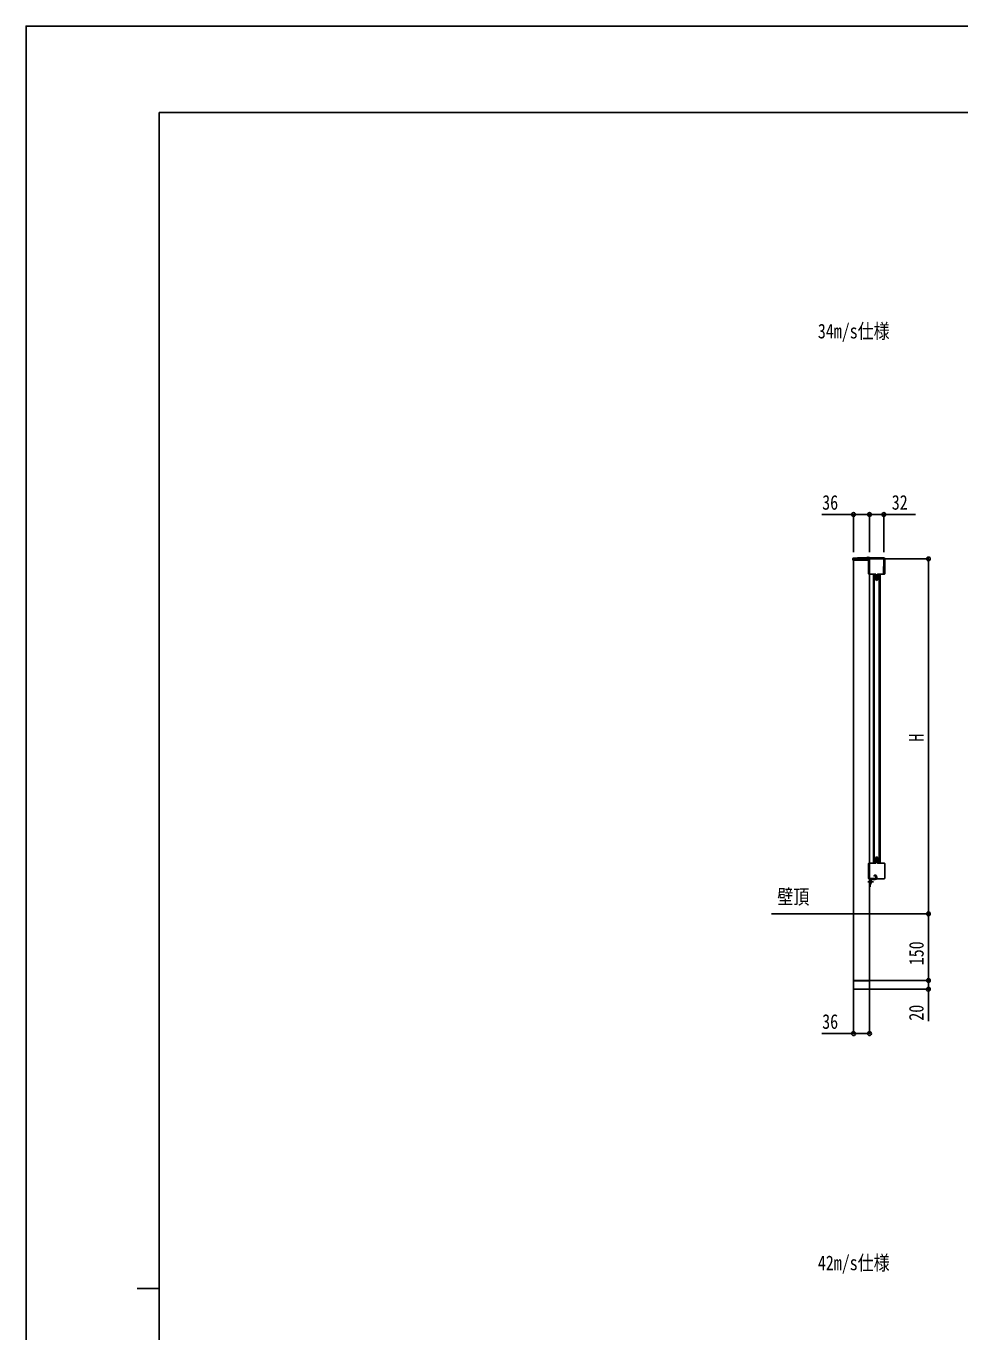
# Model space of a CAD drawing. Units: millimetres, scale not verified. Extents: x -4205 to 4205, y -2970 to 2970.
# Drawn here: x -4205 to -2100, y 27 to 2970 of the extents above; entities that cross this region are included whole.
import ezdxf
from ezdxf.enums import TextEntityAlignment as Align

# ---------------------------------------------------------------- set-up
doc = ezdxf.new("R2010")
doc.units = ezdxf.units.MM
doc.header["$LTSCALE"] = 16
for name, color, linetype in [('0-2_USER1', 3, 'Continuous'), ('0-3_YKK_A1', 4, 'Continuous'), ('0-4_YKK_D', 6, 'Continuous'), ('0-5_YKK_ZWAK', 7, 'Continuous')]:
    doc.layers.add(name, color=color, linetype=linetype)
doc.styles.add('ＭＳ ゴシック', font='')
doc.styles.get('ＭＳ ゴシック').set_extended_font_data('MS Gothic')

msp = doc.modelspace()

# ---------------------------------------------------------------- linework, layer by layer
at = {"layer": '0-3_YKK_A1'}
for p, q in [((-2341.42, 1766.22), (-2341.42, 1769.22)), ((-2307.92, 1766.22), (-2341.42, 1766.22)), ((-2339.92, 1770.72), (-2272.42, 1770.72)), ((-2339.92, 1769.22), (-2339.92, 1766.22)), ((-2339.42, 969.22), (-2339.42, 1766.12)), ((-2330.12, 1771.72), (-2272.12, 1771.72)), ((-2310.59, 1770.72), (-2302.64, 1770.72)), ((-2308.87, 1769.22), (-2308.87, 1770.72)), ((-2303.42, 1770.72), (-2307.92, 1766.22)), ((-2305.47, 1770.93), (-2306.62, 1770.33)), ((-2306.19, 1773.21), (-2306.19, 1772.32)), ((-2305.64, 1769.22), (-2305.64, 1735.72)), ((-2304.54, 1772.8), (-2305.47, 1770.93)), ((-2305.43, 1770.72), (-2305.43, 1768.71)), ((-2270.16, 1770.2), (-2304.66, 1770.2)), ((-2304.37, 1769.22), (-2304.37, 1770.72)), ((-2303.42, 1769.12), (-2303.42, 1046.22)), ((-2303.14, 1770.72), (-2303.14, 1769.22)), ((-2301.71, 1770.72), (-2301.71, 1769.22)), ((-2288.14, 1770.72), (-2288.14, 1769.22)), ((-2286.71, 1770.72), (-2286.71, 1769.22)), ((-2271.71, 1735.72), (-2271.42, 1769.22)), ((-2270.21, 1735.71), (-2269.92, 1768.2)), ((-2269.18, 1735.72), (-2269.18, 1769.22)), ((-2269.17, 1740.2), (-2268.92, 1768.49)), ((-2304.66, 1734.74), (-2304.44, 1734.74)), ((-2304.44, 1734.74), (-2304.16, 1734.93)), ((-2295.41, 1734.99), (-2289.41, 1734.99)), ((-2294.92, 1735.22), (-2294.92, 1083.22)), ((-2292.91, 1735.22), (-2292.91, 1083.22)), ((-2289.41, 1734.22), (-2289.41, 1734.99)), ((-2289.41, 1722.72), (-2289.41, 1734.22)), ((-2285.41, 1722.72), (-2285.41, 1734.22)), ((-2281.92, 1735.22), (-2281.92, 1083.22)), ((-2279.92, 1735.22), (-2279.92, 1083.22)), ((-2279.41, 1734.99), (-2278.41, 1734.93)), ((-2278.41, 1734.93), (-2270.66, 1734.93)), ((-2271.71, 1735.72), (-2270.21, 1735.71)), ((-2270.38, 1734.74), (-2270.66, 1734.93)), ((-2270.38, 1734.74), (-2270.16, 1734.74)), ((-2289.42, 1095.73), (-2289.42, 1084.23)), ((-2285.42, 1095.73), (-2285.42, 1084.23)), ((-2305.65, 1049.23), (-2305.65, 1082.73)), ((-2304.67, 1083.71), (-2304.45, 1083.71)), ((-2304.45, 1083.71), (-2304.17, 1083.51)), ((-2295.42, 1083.45), (-2289.42, 1083.45)), ((-2289.42, 1084.23), (-2289.42, 1083.45)), ((-2279.42, 1083.45), (-2278.42, 1083.51)), ((-2278.42, 1083.51), (-2270.67, 1083.51)), ((-2270.39, 1083.71), (-2270.67, 1083.51)), ((-2270.39, 1083.71), (-2270.17, 1083.71)), ((-2269.19, 1082.73), (-2269.19, 1049.23)), ((-2294.42, 1041.22), (-2307.46, 1041.22)), ((-2270.17, 1048.25), (-2304.67, 1048.25)), ((-2303.42, 1030.22), (-2303.42, 1046.72)), ((-2303.42, 1046.22), (-2303.42, 1030.22)), ((-2303.42, 1030.22), (-2303.42, 969.22)), ((-2301.92, 1030.22), (-2303.42, 1030.22)), ((-2301.92, 1030.22), (-2303.42, 1030.22)), ((-2301.92, 1047.22), (-2301.92, 1030.22)), ((-2301.92, 1045.47), (-2301.92, 1039.22)), ((-2301.92, 1045.47), (-2301.41, 1045.47)), ((-2301.92, 1036.97), (-2301.92, 1043.22)), ((-2301.92, 1036.97), (-2301.41, 1036.97)), ((-2301.42, 1047.72), (-2290.62, 1047.72)), ((-2301.41, 1045.47), (-2301.41, 1039.22)), ((-2301.41, 1036.97), (-2301.41, 1043.22)), ((-2290.12, 1049.22), (-2300.92, 1049.22)), ((-2300.92, 1036.22), (-2300.92, 1045.72)), ((-2299.92, 1046.72), (-2290.62, 1046.72)), ((-2292.62, 1056.22), (-2293.12, 1055.72)), ((-2292.62, 1056.22), (-2290.12, 1056.22)), ((-2289.62, 1054.22), (-2289.62, 1049.72)), ((-2288.12, 1054.22), (-2288.12, 1050.22)), ((-2287.12, 1052.22), (-2287.12, 1050.22)), ((-2234.08, 969.22), (-2524.18, 969.22)), ((-2303.42, 969.22), (-2303.42, 819.22)), ((-2303.22, 818.22), (-2339.62, 818.22)), ((-2339.62, 799.22), (-2303.22, 799.22))]:
    msp.add_line(p, q, dxfattribs=at)
for points in [[(-2271.42, 1769.22), (-2304.92, 1769.22), (-2339.92, 1769.22)], [(-2308.69, 1772.8), (-2307.76, 1770.93), (-2306.62, 1770.33)], [(-2307.04, 1773.21), (-2307.04, 1772.32), (-2306.19, 1772.32)], [(-2304.16, 1734.93), (-2296.41, 1734.93), (-2295.41, 1734.99)], [(-2285.41, 1734.22), (-2285.41, 1734.99), (-2279.41, 1734.99)], [(-2304.17, 1083.51), (-2296.42, 1083.51), (-2295.42, 1083.45)], [(-2285.42, 1084.23), (-2285.42, 1083.45), (-2279.42, 1083.45)], [(-2299.82, 1043.3), (-2301.73, 1042.37), (-2302.34, 1041.22)], [(-2299.82, 1039.15), (-2301.73, 1040.08), (-2302.34, 1041.22)], [(-2293.12, 1055.72), (-2293.12, 1054.72), (-2290.12, 1054.72)], [(-2303.42, 819.22), (-2339.42, 819.22), (-2339.42, 969.22)], [(-2339.62, 799.22), (-2339.62, 819.22), (-2303.22, 819.22), (-2303.22, 799.22)]]:
    msp.add_lwpolyline(points, dxfattribs=at)
for centre, radius, start, end in [((-2339.92, 1769.22), 1.5, 90, 180), ((-2330.12, 1770.72), 1, 90, 180), ((-2310.59, 1771), 0.274, 142.28591, 270), ((-2306.62, 1767.92), 5.3, 94.59941, 142.28591), ((-2306.62, 1767.92), 5.3, 37.71409, 85.40059), ((-2304.66, 1769.22), 0.981, 90, 180), ((-2302.64, 1771), 0.274, 270, 37.71409), ((-2272.42, 1768.22), 2.5, 359.5, 90), ((-2272.12, 1768.52), 3.2, 359.5, 90), ((-2270.16, 1769.22), 0.981, 0, 90), ((-2270.17, 1740.21), 1, 269.5, 359.5), ((-2304.66, 1735.72), 0.981, 180, 270), ((-2270.16, 1735.72), 0.981, 270, 0), ((-2304.67, 1082.73), 0.981, 90, 180), ((-2270.17, 1082.73), 0.981, 0, 90), ((-2304.67, 1049.23), 0.981, 180, 270), ((-2300.92, 1046.72), 2.5, 90, 180), ((-2301.42, 1047.22), 0.5, 90, 180), ((-2301.92, 1036.22), 1, 270, 0), ((-2301.92, 1036.22), 1, 270, 0), ((-2304.95, 1041.22), 5.53, 43.21261, 50.20587), ((-2304.95, 1041.22), 5.53, 309.79413, 316.78739), ((-2299.92, 1045.72), 1, 90, 180), ((-2304.95, 1041.22), 5.53, 316.78739, 43.21261), ((-2290.62, 1050.22), 2.5, 270, 0), ((-2290.62, 1050.22), 3.5, 270, 0), ((-2290.12, 1054.22), 2, 0, 90), ((-2290.12, 1054.22), 0.5, 0, 90), ((-2290.12, 1049.72), 0.5, 270, 0), ((-2288.12, 1052.22), 1, 0, 90), ((-2270.17, 1049.23), 0.981, 270, 0)]:
    msp.add_arc(centre, radius, start, end, dxfattribs=at)
for centre, major_axis, start_param, end_param in [((-2287.41, 1722.72), (-1.42, -1.42), 5.4996506, 7.06672), ((-2287.42, 1722.72), (-1.42, 1.42), 2.358058, 3.9251274), ((-2287.42, 1095.72), (-1.42, 1.42), 5.4996506, 7.06672), ((-2287.42, 1095.72), (-1.42, -1.42), 2.358058, 3.9251274)]:
    msp.add_ellipse(centre, major_axis=major_axis, ratio=0.99628, start_param=start_param, end_param=end_param, dxfattribs=at)
at = {"layer": '0-4_YKK_D'}
for p, q in [((-2339.42, 1784.22), (-2339.42, 1870.22)), ((-2303.42, 1784.22), (-2303.42, 1870.22)), ((-2303.42, 1784.22), (-2303.42, 1870.22)), ((-2271.42, 1784.22), (-2271.42, 1870.22)), ((-2286.39, 1769.22), (-2169.81, 1769.22)), ((-2170.81, 1769.22), (-2170.81, 969.22)), ((-2276.3, 969.22), (-2169.81, 969.22)), ((-2276.3, 969.22), (-2169.81, 969.22)), ((-2170.81, 969.22), (-2170.81, 819.22)), ((-2339.42, 818.22), (-2339.42, 698.22)), ((-2303.42, 818.22), (-2303.42, 698.22)), ((-2302.22, 819.22), (-2169.81, 819.22)), ((-2302.22, 819.22), (-2169.81, 819.22)), ((-2302.22, 799.22), (-2169.81, 799.22))]:
    msp.add_line(p, q, dxfattribs=at)
for points in [[(-2303.42, 1869.22), (-2339.42, 1869.22), (-2411.22, 1869.22)], [(-2303.42, 1869.22), (-2271.42, 1869.22), (-2199.62, 1869.22)], [(-2170.81, 819.22), (-2170.81, 799.22), (-2170.81, 727.42)], [(-2303.42, 699.22), (-2339.42, 699.22), (-2411.22, 699.22)]]:
    msp.add_lwpolyline(points, dxfattribs=at)
for centre in [(-2339.42, 1869.22), (-2303.42, 1869.22), (-2303.42, 1869.22), (-2271.42, 1869.22), (-2170.81, 1769.22), (-2170.81, 969.22), (-2170.81, 969.22), (-2170.81, 819.22), (-2170.81, 819.22), (-2170.81, 799.22), (-2339.42, 699.22), (-2303.42, 699.22)]:
    msp.add_circle(centre, 4.25, dxfattribs=at)
at = {"layer": '0-5_YKK_ZWAK'}
for p, q in [((3895.02, 2775), (-3904.98, 2775)), ((-3904.98, -2525), (-3904.98, 2775)), ((-3954.98, 125), (-3904.98, 125))]:
    msp.add_line(p, q, dxfattribs=at)
msp.add_lwpolyline([(-4205, -2970), (4205, -2970), (4205, 2970), (-4205, 2970)], close=True, dxfattribs=at)

# ---------------------------------------------------------------- texts
at = {"layer": '0-2_USER1', "style": 'ＭＳ ゴシック', "width": 0.8}
for s, p in [('34m/s仕様', (-2420, 2256.22)), ('壁頂', (-2511.4, 981.3)), ('42m/s仕様', (-2420, 156.22))]:
    msp.add_text(s, height=32.99, dxfattribs=at).set_placement(p, align=Align.BOTTOM_LEFT)
at = {"layer": '0-4_YKK_D', "style": 'ＭＳ ゴシック', "width": 0.8}
for s, p in [('36', (-2410.22, 1870.22)), ('32', (-2253.42, 1870.22)), ('36', (-2410.22, 700.22))]:
    msp.add_text(s, height=32.99, dxfattribs=at).set_placement(p, align=Align.BOTTOM_LEFT)
for s, p in [('H', (-2171.61, 1357.22)), ('150', (-2171.61, 853.42)), ('20', (-2171.81, 728.42))]:
    msp.add_text(s, height=32.99, rotation=90, dxfattribs=at).set_placement(p, align=Align.BOTTOM_LEFT)

doc.saveas('drawing.dxf')
